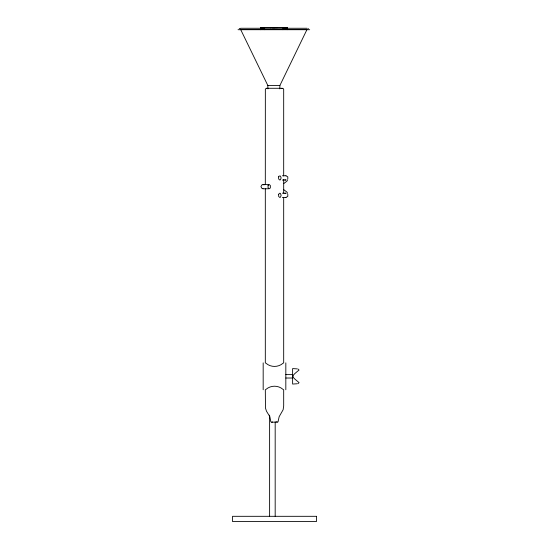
<?xml version="1.0" encoding="UTF-8"?>
<svg xmlns="http://www.w3.org/2000/svg" width="549" height="549" viewBox="0 0 549 549"><rect width="100%" height="100%" fill="white"/><g stroke="black" fill="none" stroke-linecap="round" stroke-linejoin="round"><path stroke-width="0.82" d="M279.791 88.869L279.901 85.466L306.98 29.557L240.743 29.557M270.794 27.848L270.897 27.546M276.82 27.546L276.922 27.848M287.793 178.981L287.793 176.84L285.94 175.769M260.583 29.708L260.583 27.45L287.141 27.45L286.681 28.267L286.674 27.45L286.207 28.267L286.207 27.45L285.734 28.267L285.734 27.45L285.26 28.267L285.26 27.45L284.794 28.267L284.794 27.45L284.32 28.267L284.313 27.45L283.373 28.267L283.373 27.45L282.9 29.708M287.086 193.564L287.401 192.891L286.894 192.068L283.709 189.618M281.857 88.602L283.147 88.43L283.682 89.357L283.682 175.961M272.503 421.934L271.474 422.208L270.822 421.707L269.84 416.67L266.478 411.187L265.469 408.058L265.318 389.763L266.087 389.303C270.835 385.185 278.165 385.185 282.913 389.303L283.682 389.763L283.682 405.992L283.126 409.76L279.16 416.67L278.007 421.934L271.748 422.243M283.709 183.62L286.894 181.17L287.401 180.347L287.086 179.674M239.22 28.809L240.126 28.404M272.325 27.745L275.392 27.745M268.612 184.471L262.003 184.759L260.926 186.619L261.983 188.479L263.06 188.767M284.904 193.468L285.96 193.179L282.358 193.179M285.94 197.468L287.793 196.398L287.793 194.257M298.121 383.552L299.047 382.591C291.004 375.941 291.004 376.696 299.047 370.047L298.121 369.086M297.325 383.751L292.617 384.053L292.617 368.585L297.325 368.887M282.611 88.286L266.389 88.286L265.352 89.082L265.318 184.533M240.606 28.267L307.111 28.267M238.033 29.708L309.691 29.708M240.743 29.708L267.823 85.466L279.901 85.466M282.358 175.769L285.96 175.769M282.358 180.058L285.96 180.058L284.904 179.77M263.04 188.767L268.612 188.767M282.358 197.468L285.96 197.468M285.823 374.61L292.617 374.61M285.823 378.021L292.617 378.021M266.389 88.286L267.143 88.602M277.252 422.243L276.497 421.934M263.04 184.471L264.117 184.759M308.058 28.582L308.504 28.809M260.583 27.45L261.049 28.267L261.049 27.45L261.523 28.267L261.516 27.45L261.983 28.267L261.983 27.45L262.408 28.267L262.456 27.45L262.93 28.267L262.93 27.45L263.396 28.267L263.403 27.45L264.35 28.267L264.35 27.45L264.817 29.708M267.823 85.466L267.926 88.869M287.141 27.45L287.141 29.708M285.823 362.875L285.823 389.763M283.682 179.386L283.682 193.104M283.682 197.393L283.682 362.875L282.913 363.335C278.165 367.453 270.835 367.453 266.087 363.335L265.318 362.875L265.318 188.822M275.179 421.996L275.179 516.314M269.614 415.133L269.614 516.314M263.177 362.875L263.177 389.763M268.049 185.548L268.049 187.689L269.202 188.767L269.868 188.479L270.355 187.689L270.355 185.548L269.202 184.471L268.049 185.548M278.645 176.84L278.645 178.981L279.798 180.058L280.464 179.77L281.129 177.91L280.464 176.051L279.132 176.051L278.645 176.84M278.645 194.257L278.645 196.398L279.798 197.468L280.464 197.187L281.129 195.327L280.464 193.468L279.798 193.179L278.645 194.257M316.464 516.314L232.536 516.314L232.536 521.55L316.464 521.55L316.464 516.314"/></g></svg>
